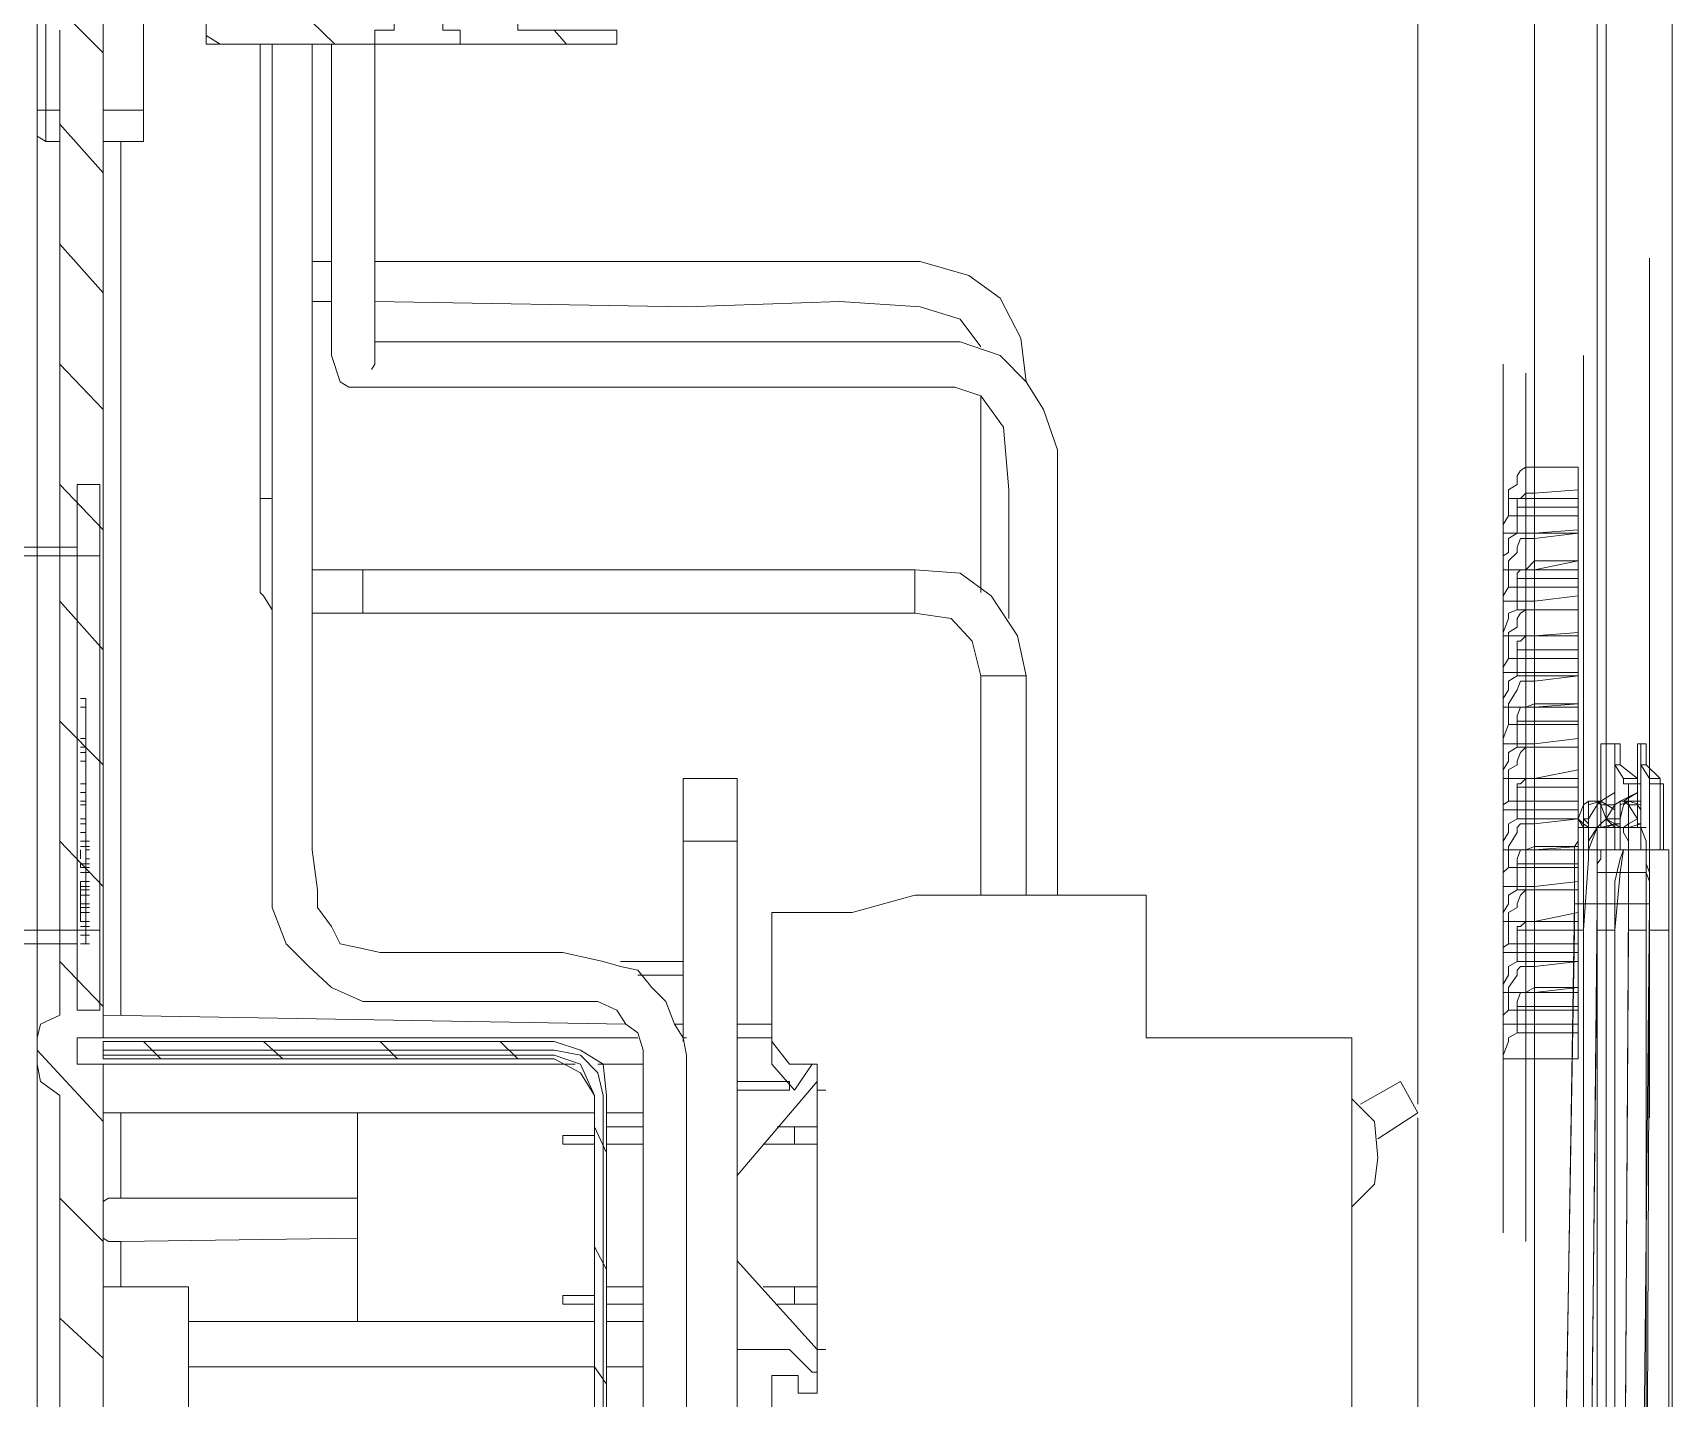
# Model space of a CAD drawing. Header units: millimetres. Extents: x 50 to 186, y -32 to 33.
# Drawn here: x 128.043 to 129.358, y -8.545 to -7.449 of the extents above; entities that cross this region are included whole.
import ezdxf

# ---------------------------------------------------------------- set-up
doc = ezdxf.new("R2010")
doc.units = ezdxf.units.MM
doc.layers.add('Prumada Eletrica', color=40, linetype='Continuous', lineweight=30)

msp = doc.modelspace()

# ---------------------------------------------------------------- linework, layer by layer
at = {"layer": 'Prumada Eletrica', "color": 7, "linetype": 'Continuous', "lineweight": 20, "true_color": 0x000007}
for points in [[(129.2478, -9.31), (129.2478, -9.3058), (129.2478, -5.6198)], [(129.2478, -5.7692), (129.2478, -8.9874), (129.2478, -8.9874)], [(129.3163, -5.7986), (129.3121, -5.8014), (129.3051, -5.8167), (129.3051, -9.2555), (129.3163, -9.2737), (129.3582, -9.2737)], [(129.3582, -8.884), (129.3582, -5.8237), (129.3582, -5.8237)], [(129.3051, -5.8586), (129.2981, -5.8586), (129.2981, -9.2094), (129.3051, -9.2094)], [(129.1542, -5.9382), (129.1542, -8.3085), (129.1542, -8.3085)], [(128.0997, -8.9385), (128.0997, -8.2764), (128.0787, -8.2764), (128.0787, -8.2555), (128.0997, -8.2555), (128.0997, -6.0416)], [(128.1821, -6.0556), (128.1821, -7.4579), (128.3176, -7.4579), (128.3176, -7.4467), (128.3329, -7.4467), (128.3329, -7.3504), (128.3721, -7.3504), (128.3721, -7.4467), (128.386, -7.4467), (128.386, -7.4579), (128.5117, -7.4579), (128.5117, -7.4467), (128.4321, -7.4467), (128.4321, -7.2316), (128.5117, -7.2316), (128.5117, -7.2177), (128.4321, -7.2177), (128.4321, -7.1604)], [(129.2478, -7.7973), (129.2478, -7.2931), (129.2827, -7.2931)], [(128.2855, -7.4579), (128.1821, -7.3573), (128.1821, -7.3573)], [(128.0997, -7.511), (128.1318, -7.511), (128.1318, -7.4104)], [(128.0997, -7.4649), (128.0606, -7.4258), (128.0606, -7.4258)], [(128.0648, -7.4467), (128.0648, -8.2373), (128.0494, -8.2443), (128.0466, -8.2555), (128.0466, -8.2764), (128.0494, -8.2904), (128.0648, -8.3016), (128.0648, -8.9524)], [(128.1933, -7.4579), (128.1821, -7.4509), (128.1821, -7.4509)], [(128.4712, -7.4579), (128.4614, -7.4467), (128.4614, -7.4467)], [(128.2352, -7.9119), (128.2282, -7.9007), (128.2254, -7.8979), (128.2254, -7.4579)], [(128.5327, -8.891), (128.5327, -8.2652), (128.5285, -8.2513), (128.5187, -8.2443), (128.5117, -8.2331), (128.4964, -8.2261), (128.3078, -8.2261), (128.2827, -8.215), (128.2645, -8.1982), (128.2463, -8.18), (128.2352, -8.1507), (128.2352, -7.4579)], [(128.2673, -7.4579), (128.2673, -8.1046), (128.2715, -8.1367), (128.2715, -8.1507), (128.2827, -8.1661), (128.2896, -8.18), (128.3036, -8.1828), (128.3218, -8.187), (128.4684, -8.187), (128.5006, -8.194), (128.5145, -8.1982), (128.5285, -8.201), (128.5397, -8.215), (128.5508, -8.2261), (128.5578, -8.2443), (128.5648, -8.2555), (128.5676, -8.2694), (128.5676, -8.8952), (128.5648, -8.8952), (128.5578, -8.9063), (128.5536, -8.9063), (128.5536, -8.9091), (128.5257, -8.9091)], [(128.826, -7.9188), (128.826, -7.8155), (128.8218, -7.7652), (128.8037, -7.7401), (128.7827, -7.7331), (128.2966, -7.7331), (128.2896, -7.7289), (128.2827, -7.7079), (128.2827, -7.4579)], [(128.3176, -7.4579), (128.3176, -7.7149), (128.3148, -7.7191)], [(128.3176, -7.4579), (128.386, -7.4579), (128.386, -7.4579)], [(128.0466, -7.511), (128.0466, -7.5291), (128.0466, -7.5291)], [(128.0536, -7.511), (128.0648, -7.511), (128.0648, -7.511)], [(128.0536, -7.5361), (128.0536, -7.511), (128.0536, -7.511)], [(128.1318, -7.5361), (128.1318, -7.511), (128.1318, -7.511)], [(128.0466, -7.5291), (128.0466, -7.5319), (128.0536, -7.5361)], [(128.0466, -7.5291), (128.0466, -8.2555), (128.0466, -8.2555)], [(128.0997, -7.5613), (128.0648, -7.5222), (128.0648, -7.5222)], [(128.0648, -7.5361), (128.0536, -7.5361), (128.0536, -7.5361)], [(128.1318, -7.5361), (128.0997, -7.5361), (128.0997, -7.5361)], [(128.1137, -8.2373), (128.1137, -7.5361), (128.1137, -7.5361)], [(128.0997, -7.6576), (128.0648, -7.6185), (128.0648, -7.6185)], [(128.2673, -7.6325), (128.2827, -7.6325), (128.2827, -7.6325)], [(128.3176, -7.6325), (128.7548, -7.6325), (128.7939, -7.6437), (128.819, -7.6618), (128.8358, -7.694), (128.84, -7.7289)], [(129.34, -8.3197), (129.34, -7.6297), (129.34, -7.6297)], [(128.2827, -7.6646), (128.2673, -7.6646), (128.2673, -7.6646)], [(128.8037, -7.7009), (128.7869, -7.6786), (128.7548, -7.6688), (128.6905, -7.6646), (128.5676, -7.6688), (128.3176, -7.6646)], [(128.3176, -7.6968), (128.7869, -7.6968), (128.819, -7.7079), (128.84, -7.7289), (128.8539, -7.7512), (128.8651, -7.7834), (128.8651, -8.1409)], [(128.0997, -7.7512), (128.0648, -7.7149), (128.0648, -7.7149)], [(129.2227, -7.7149), (129.2227, -8.4119), (129.2227, -8.4119)], [(129.2869, -8.4021), (129.2869, -7.7079), (129.2869, -7.7079)], [(129.2408, -7.7219), (129.2408, -8.4189), (129.2408, -8.4189)], [(128.8037, -7.8979), (128.8037, -7.7401), (128.8037, -7.7401)], [(129.2827, -7.8225), (129.2269, -7.8225), (129.2269, -7.8155), (129.2339, -7.8113), (129.2339, -7.8043), (129.2366, -7.8001), (129.2408, -7.7973), (129.2478, -7.7973)], [(129.2827, -7.7973), (129.2478, -7.7973), (129.2478, -7.7973)], [(129.2827, -7.7973), (129.2827, -7.8476), (129.2827, -7.8476)], [(128.0997, -7.8476), (128.0648, -7.8113), (128.0648, -7.8113)], [(128.0787, -7.8113), (128.0787, -8.2331), (128.0787, -8.2331)], [(128.0787, -8.2331), (128.0969, -8.2331), (128.0969, -7.8113), (128.0787, -7.8113)], [(128.2352, -7.8225), (128.2254, -7.8225), (128.2254, -7.8225)], [(129.2269, -7.8225), (129.2269, -7.8364), (129.2269, -7.8364)], [(129.2339, -7.8504), (129.2339, -7.8294), (129.2339, -7.8225), (129.2366, -7.8225), (129.2408, -7.8183), (129.2478, -7.8183), (129.2478, -7.8546)], [(129.2478, -7.8183), (129.2827, -7.8155), (129.2827, -7.8155)], [(129.2827, -7.8364), (129.2269, -7.8364), (129.2227, -7.8434), (129.2227, -7.8504), (129.2478, -7.8504)], [(129.2827, -7.8294), (129.2339, -7.8294), (129.2339, -7.8294)], [(129.2478, -7.8797), (129.2227, -7.8797), (129.2227, -7.8686), (129.2269, -7.8658), (129.2269, -7.8546), (129.2339, -7.8504), (129.2478, -7.8504)], [(129.2827, -7.8504), (129.2478, -7.8546), (129.2366, -7.8546), (129.2339, -7.8616), (129.2339, -7.8658), (129.2269, -7.8727), (129.2269, -7.8797), (129.2827, -7.8797), (129.2827, -7.8727)], [(129.2478, -7.8504), (129.2827, -7.8476), (129.2827, -7.8476)], [(129.2827, -7.8504), (129.2478, -7.8504), (129.2478, -7.8504)], [(129.2827, -7.8476), (129.2827, -7.8727), (129.2827, -7.8727)], [(128.0787, -7.8616), (127.96, -7.8616), (127.96, -7.8616)], [(127.96, -7.8686), (128.0969, -7.8686), (128.0969, -7.8686)], [(129.2827, -7.8727), (129.2478, -7.8727), (129.2408, -7.8797), (129.2366, -7.8797), (129.2339, -7.8825), (129.2339, -7.8867), (129.2827, -7.8867)], [(129.2827, -7.8727), (129.2478, -7.8797), (129.2478, -7.8797)], [(129.2478, -7.8727), (129.2478, -7.9119), (129.2478, -7.9119)], [(128.2673, -7.8797), (128.3078, -7.8797), (128.3078, -7.8797)], [(128.3078, -7.8797), (128.7506, -7.8797), (128.7506, -7.8797)], [(128.3078, -7.8797), (128.3078, -7.9146), (128.3078, -7.9146)], [(128.84, -7.9649), (128.833, -7.9328), (128.812, -7.9007), (128.7869, -7.8825), (128.7506, -7.8797)], [(128.7506, -7.8797), (128.7506, -7.9146), (128.7506, -7.9146)], [(129.2269, -7.8797), (129.2269, -7.8937), (129.2827, -7.8937), (129.2827, -7.8797)], [(129.2339, -7.9119), (129.2339, -7.8867), (129.2339, -7.8867)], [(129.2269, -7.8937), (129.2227, -7.9007), (129.2227, -7.9049)], [(129.2827, -7.9328), (129.2827, -7.9007), (129.2478, -7.9049)], [(129.2827, -7.8937), (129.2827, -7.9007), (129.2827, -7.9007)], [(128.0997, -7.944), (128.0648, -7.9049), (128.0648, -7.9049)], [(128.3078, -7.9146), (128.2673, -7.9146), (128.2673, -7.9146)], [(128.7506, -7.9146), (128.3078, -7.9146), (128.3078, -7.9146)], [(128.8037, -8.1409), (128.8037, -7.9649), (128.7967, -7.937), (128.7799, -7.9188), (128.7506, -7.9146)], [(129.2478, -7.9049), (129.2227, -7.9049), (129.2227, -7.9049)], [(129.2478, -7.9119), (129.2339, -7.9119), (129.2269, -7.9146), (129.2269, -7.9188), (129.2227, -7.93), (129.2227, -7.9328), (129.2478, -7.9328)], [(129.2827, -7.9328), (129.2269, -7.9328), (129.2269, -7.93), (129.2339, -7.9258), (129.2339, -7.9188), (129.2366, -7.9146), (129.2408, -7.9119), (129.2827, -7.9119)], [(129.2827, -7.9119), (129.2478, -7.9119), (129.2478, -7.9119)], [(129.2478, -7.9691), (129.2478, -7.9328), (129.2408, -7.9328), (129.2366, -7.937), (129.2339, -7.937), (129.2339, -7.944), (129.2339, -7.9649), (129.2269, -7.9691), (129.2269, -7.9761), (129.2227, -7.9831), (129.2227, -7.9901)], [(129.2269, -7.9328), (129.2269, -7.951), (129.2269, -7.951)], [(129.2478, -7.9328), (129.2827, -7.93), (129.2827, -7.93)], [(129.2827, -7.9328), (129.2478, -7.9328), (129.2478, -7.9328)], [(129.2827, -7.9328), (129.2827, -7.9621), (129.2827, -7.9621)], [(129.2478, -7.9621), (129.2227, -7.9621), (129.2227, -7.9579), (129.2269, -7.951), (129.2827, -7.951)], [(129.2827, -7.944), (129.2339, -7.944), (129.2339, -7.944)], [(128.84, -7.9649), (128.8037, -7.9649), (128.8037, -7.9649)], [(128.84, -7.9649), (128.84, -8.1409), (128.84, -8.1409)], [(129.2827, -7.9649), (129.2478, -7.9691), (129.2366, -7.9691), (129.2339, -7.9761), (129.2269, -7.9873), (129.2269, -7.9901), (129.2827, -7.9901), (129.2827, -7.9873)], [(129.2478, -7.9649), (129.2339, -7.9649), (129.2339, -7.9649)], [(129.2478, -7.9621), (129.2827, -7.9621), (129.2827, -7.9621)], [(129.2827, -7.9649), (129.2478, -7.9649), (129.2478, -7.9649)], [(129.2827, -7.9621), (129.2827, -7.9873), (129.2827, -7.9873)], [(128.0815, -7.9831), (128.0857, -7.9831), (128.0857, -8.0012), (128.0857, -8.1619), (128.0857, -8.18), (128.0815, -8.18)], [(129.2478, -7.9901), (129.2227, -7.9901), (129.2227, -7.9901)], [(129.2269, -7.9901), (129.2269, -8.004), (129.2827, -8.004)], [(129.2827, -7.9873), (129.2478, -7.9873), (129.2408, -7.9901), (129.2366, -7.9901), (129.2339, -7.9971), (129.2339, -8.0012)], [(129.2827, -7.9873), (129.2478, -7.9901), (129.2478, -7.9901)], [(129.2827, -8.0222), (129.2478, -8.0222), (129.2478, -7.9873)], [(129.2827, -8.0152), (129.2827, -7.9901), (129.2827, -7.9901)], [(128.0997, -8.0362), (128.0648, -8.0012), (128.0648, -8.0012)], [(129.2269, -8.004), (129.2227, -8.0152), (129.2227, -8.0194), (129.2478, -8.0194)], [(129.2827, -8.0012), (129.2339, -8.0012), (129.2339, -8.0222), (129.2478, -8.0222)], [(128.0815, -8.0152), (128.0857, -8.0152), (128.0857, -8.0152)], [(129.2478, -8.0194), (129.2827, -8.0152), (129.2827, -8.0152)], [(129.2827, -8.0152), (129.2827, -8.0473), (129.2827, -8.0473)], [(129.3009, -8.0194), (129.3009, -8.0865), (129.2981, -8.0865), (129.2911, -8.0976), (129.2911, -8.1116), (129.2869, -8.1689), (129.2869, -8.8128), (129.2911, -8.8728), (129.2911, -8.8882), (129.2981, -8.8952), (129.333, -8.8952), (129.3372, -8.8882), (129.3372, -8.0976), (129.333, -8.0865)], [(129.3191, -8.0515), (129.3191, -8.0473), (129.3121, -8.0362), (129.3121, -8.0194), (129.3009, -8.0194)], [(129.3051, -8.0194), (129.3121, -8.0194), (129.3121, -8.0194)], [(129.3302, -8.0585), (129.3302, -8.0865), (129.3121, -8.0865), (129.3121, -8.0194)], [(129.3121, -8.0585), (129.3121, -8.0194), (129.3163, -8.0194), (129.3163, -8.0362), (129.3302, -8.0473), (129.3302, -8.0515)], [(129.3121, -8.0194), (129.3163, -8.0194), (129.3163, -8.0194)], [(129.333, -8.0194), (129.333, -8.0655), (129.3232, -8.0655), (129.3232, -8.0683), (129.3302, -8.0683), (129.333, -8.0725)], [(129.333, -8.0194), (129.3302, -8.0194), (129.333, -8.0194), (129.3302, -8.0194)], [(129.3302, -8.0194), (129.3302, -8.0585), (129.3302, -8.0585)], [(129.3372, -8.0362), (129.3372, -8.0194), (129.333, -8.0194), (129.333, -8.0362)], [(129.3372, -8.0194), (129.333, -8.0194), (129.333, -8.0194)], [(129.333, -8.0683), (129.333, -8.0194), (129.333, -8.0194)], [(128.0857, -8.0222), (128.0815, -8.0222), (128.0815, -8.0222)], [(128.0815, -8.0222), (128.0857, -8.0222), (128.0857, -8.0222)], [(128.0857, -8.0264), (128.0815, -8.0264), (128.0815, -8.0264)], [(128.0857, -8.0264), (128.0815, -8.0264), (128.0815, -8.0264)], [(128.0857, -8.0264), (128.0815, -8.0264), (128.0815, -8.0264)], [(128.0857, -8.0334), (128.0815, -8.0334), (128.0815, -8.0334)], [(129.2478, -8.0473), (129.2227, -8.0473), (129.2227, -8.0404), (129.2269, -8.0334), (129.2269, -8.0264), (129.2339, -8.0222)], [(129.2478, -8.0222), (129.2408, -8.0222), (129.2366, -8.0264), (129.2339, -8.0334), (129.2339, -8.0362), (129.2269, -8.0404), (129.2269, -8.0473), (129.2827, -8.0473)], [(129.2827, -8.0222), (129.2478, -8.0222), (129.2478, -8.0222)], [(128.6081, -8.0976), (128.6081, -8.0473), (128.5648, -8.0473), (128.5648, -8.0976)], [(129.2478, -8.0837), (129.2478, -8.0473), (129.2408, -8.0473), (129.2366, -8.0515), (129.2339, -8.0515), (129.2339, -8.0795), (129.2269, -8.0837), (129.2269, -8.0906), (129.2227, -8.0976), (129.2227, -8.1046)], [(129.2269, -8.0473), (129.2269, -8.0655), (129.2269, -8.0655)], [(129.2478, -8.0473), (129.2827, -8.0404), (129.2827, -8.0404)], [(129.2827, -8.0473), (129.2478, -8.0473), (129.2478, -8.0473)], [(129.2827, -8.0473), (129.2827, -8.0725), (129.2827, -8.0725)], [(129.3121, -8.0362), (129.3163, -8.0362), (129.3163, -8.0362)], [(129.3191, -8.0473), (129.3302, -8.0473), (129.3302, -8.0473)], [(129.3484, -8.0473), (129.3372, -8.0362), (129.333, -8.0362), (129.34, -8.0473)], [(128.0857, -8.0515), (128.0815, -8.0515), (128.0815, -8.0515)], [(128.0857, -8.0585), (128.0815, -8.0585), (128.0815, -8.0585)], [(129.2827, -8.0543), (129.2339, -8.0543), (129.2339, -8.0543)], [(129.3051, -8.1046), (129.3051, -8.0795), (129.3121, -8.0865), (129.3191, -8.0865), (129.3232, -8.0837), (129.3302, -8.0795), (129.3232, -8.0683), (129.3191, -8.0655), (129.3302, -8.0585)], [(129.3191, -8.0655), (129.3163, -8.0655), (129.3302, -8.0585)], [(129.3191, -8.1046), (129.3232, -8.1046), (129.3232, -8.0515), (129.333, -8.0515), (129.333, -8.1046)], [(129.3232, -8.0515), (129.3302, -8.0515), (129.3302, -8.0515)], [(129.3302, -8.0515), (129.333, -8.0515), (129.333, -8.1046)], [(129.3484, -8.0515), (129.34, -8.0515), (129.34, -8.0515)], [(129.3484, -8.0515), (129.3512, -8.0515), (129.3512, -8.0515)], [(129.3512, -8.1046), (129.3512, -8.0515), (129.3484, -8.0515)], [(129.3512, -8.0515), (129.3484, -8.0515), (129.3484, -8.0515)], [(129.3484, -8.1046), (129.3484, -8.0515), (129.3484, -8.0515)], [(129.3512, -8.0515), (129.3512, -8.1046), (129.3512, -8.1046)], [(128.0857, -8.0655), (128.0815, -8.0655), (128.0815, -8.0655)], [(128.0857, -8.0683), (128.0815, -8.0683), (128.0815, -8.0683)], [(128.0857, -8.0683), (128.0815, -8.0683), (128.0815, -8.0683)], [(128.0857, -8.0683), (128.0815, -8.0683), (128.0815, -8.0683)], [(128.0857, -8.0683), (128.0815, -8.0683), (128.0815, -8.0683)], [(128.0815, -8.0683), (128.0857, -8.0683), (128.0857, -8.0683)], [(129.2478, -8.0725), (129.2227, -8.0725), (129.2227, -8.0683), (129.2269, -8.0655), (129.2827, -8.0655)], [(129.2478, -8.0725), (129.2827, -8.0725), (129.2827, -8.0725)], [(129.2911, -8.0865), (129.2869, -8.0865), (129.2827, -8.0795), (129.2869, -8.0865), (129.2981, -8.0865), (129.3009, -8.0837), (129.3051, -8.0795), (129.3009, -8.0683), (129.2981, -8.0655)], [(129.2827, -8.0725), (129.2827, -8.1018), (129.2827, -8.1018)], [(129.2869, -8.0795), (129.2911, -8.0837), (129.2911, -8.0865), (129.3051, -8.0865), (129.3121, -8.0837), (129.3121, -8.0683), (129.3009, -8.0683), (129.3009, -8.0655)], [(129.3009, -8.0655), (129.2911, -8.0683), (129.2911, -8.0795)], [(129.3009, -8.0655), (129.2911, -8.0655), (129.2911, -8.0655)], [(129.2981, -8.0683), (129.2911, -8.0795), (129.2911, -8.0795)], [(129.2981, -8.0683), (129.3009, -8.0655), (129.3009, -8.0865), (129.3121, -8.0865)], [(129.3121, -8.0725), (129.3009, -8.0655), (129.3009, -8.0655)], [(129.3163, -8.0655), (129.3121, -8.0683), (129.3051, -8.0795), (129.3121, -8.0837), (129.3163, -8.0865), (129.3121, -8.0865), (129.3051, -8.0795)], [(129.3163, -8.0655), (129.3163, -8.0865), (129.3163, -8.0865)], [(129.3232, -8.0655), (129.3163, -8.0655), (129.3163, -8.0655)], [(129.3232, -8.0865), (129.3232, -8.0655), (129.3232, -8.0655)], [(129.3232, -8.0655), (129.333, -8.0655), (129.333, -8.0655)], [(129.333, -8.0683), (129.3232, -8.0655), (129.3232, -8.0655)], [(129.333, -8.0837), (129.333, -8.0683), (129.333, -8.0683)], [(128.0857, -8.0795), (128.0815, -8.0795), (128.0815, -8.0795)], [(128.0857, -8.0795), (128.0815, -8.0795), (128.0815, -8.0795)], [(128.0857, -8.0795), (128.0815, -8.0795), (128.0815, -8.0795)], [(128.0857, -8.0837), (128.0815, -8.0837), (128.0815, -8.0837)], [(128.0815, -8.0837), (128.0857, -8.0837), (128.0857, -8.0837)], [(129.2827, -8.1018), (129.2827, -8.1046), (129.2269, -8.1046), (129.2269, -8.1018), (129.2339, -8.0906), (129.2339, -8.0865), (129.2366, -8.0837), (129.2478, -8.0837)], [(129.2478, -8.0795), (129.2339, -8.0795), (129.2339, -8.0795)], [(129.2827, -8.0795), (129.2478, -8.0795), (129.2478, -8.0795)], [(129.2827, -8.0795), (129.2478, -8.0837), (129.2478, -8.0837)], [(129.2827, -8.0865), (129.2827, -8.0976), (129.2799, -8.1018), (129.2799, -8.1689), (129.2688, -8.8128), (129.2688, -8.8589), (129.273, -8.8728), (129.273, -8.891), (129.2799, -8.8952)], [(129.2799, -8.1689), (129.2799, -8.1018), (129.2827, -8.0976), (129.2827, -8.0865), (129.2981, -8.0865), (129.2911, -8.0976), (129.2911, -8.1116), (129.2869, -8.1689)], [(129.2869, -8.0865), (129.2869, -8.1046), (129.2827, -8.1046)], [(129.2869, -8.1046), (129.2869, -8.0795), (129.2911, -8.0795), (129.2911, -8.1046)], [(129.2981, -8.0865), (129.2911, -8.1046), (129.3121, -8.1046), (129.3121, -8.0865)], [(129.2981, -8.0865), (129.3009, -8.0865), (129.3009, -8.0865)], [(129.3009, -8.0865), (129.3121, -8.0837), (129.3121, -8.0837)], [(129.3051, -8.0795), (129.3121, -8.0795), (129.3121, -8.0795)], [(129.3051, -8.1046), (129.3051, -8.0795), (129.3051, -8.0795)], [(129.3121, -8.1046), (129.3121, -8.0795), (129.3121, -8.0837), (129.3163, -8.0837), (129.3163, -8.0865), (129.3302, -8.0865), (129.3302, -8.0837), (129.333, -8.0837)], [(129.3121, -8.0795), (129.3163, -8.0795), (129.3163, -8.0795)], [(129.3163, -8.0795), (129.3163, -8.1046), (129.3163, -8.0865)], [(129.3163, -8.0865), (129.3232, -8.0865), (129.3232, -8.0865)], [(129.3191, -8.0865), (129.3191, -8.0906), (129.3232, -8.0976), (129.3232, -8.1689), (129.3372, -8.1689), (129.3372, -8.0976), (129.333, -8.0865)], [(129.3232, -8.1689), (129.3232, -8.0976), (129.3191, -8.0906), (129.3191, -8.0865)], [(129.3232, -8.0865), (129.333, -8.0837), (129.333, -8.0837)], [(129.3302, -8.0865), (129.333, -8.0865), (129.333, -8.0837)], [(129.333, -8.0865), (129.3372, -8.0865), (129.3372, -8.0865)], [(128.0997, -8.1339), (128.0648, -8.0976), (128.0648, -8.0976)], [(128.0857, -8.0906), (128.0815, -8.0906), (128.0815, -8.0906)], [(128.0857, -8.0976), (128.0815, -8.0976), (128.0815, -8.0976)], [(128.0857, -8.0976), (128.0815, -8.0976), (128.0815, -8.0976)], [(128.0857, -8.0906), (128.0857, -8.0976), (128.0857, -8.0976)], [(128.0857, -8.0976), (128.0885, -8.0976), (128.0885, -8.0976)], [(128.0857, -8.0976), (128.0885, -8.0976), (128.0885, -8.0976)], [(128.0857, -8.0976), (128.0885, -8.0976), (128.0885, -8.0976)], [(128.0857, -8.0976), (128.0885, -8.0976), (128.0885, -8.0976)], [(128.0857, -8.0976), (128.0885, -8.0976), (128.0885, -8.0976)], [(128.5676, -8.7052), (128.6081, -8.7052), (128.6081, -8.0976), (128.5648, -8.0976), (128.5648, -8.2583)], [(128.0857, -8.1018), (128.0815, -8.1018), (128.0815, -8.1018)], [(128.0815, -8.1018), (128.0857, -8.1018), (128.0857, -8.1018)], [(128.0815, -8.1116), (128.0815, -8.1046), (128.0815, -8.1046)], [(128.0857, -8.1018), (128.0885, -8.1018), (128.0885, -8.1018)], [(128.0857, -8.1018), (128.0885, -8.1018), (128.0885, -8.1018)], [(128.0857, -8.1018), (128.0885, -8.1018), (128.0885, -8.1018)], [(128.0857, -8.1046), (128.0885, -8.1046), (128.0885, -8.1046)], [(128.0857, -8.1046), (128.0885, -8.1046), (128.0885, -8.1046)], [(128.0857, -8.1046), (128.0885, -8.1046), (128.0885, -8.1046)], [(128.0857, -8.1116), (128.0885, -8.1116), (128.0885, -8.1116)], [(128.0857, -8.1116), (128.0885, -8.1116), (128.0885, -8.1116)], [(128.0857, -8.1116), (128.0885, -8.1116), (128.0885, -8.1116)], [(128.0857, -8.1116), (128.0885, -8.1116), (128.0885, -8.1116)], [(128.0857, -8.1116), (128.0885, -8.1116), (128.0885, -8.1116)], [(128.0857, -8.1116), (128.0885, -8.1116), (128.0885, -8.1116)], [(128.0857, -8.1116), (128.0885, -8.1116), (128.0885, -8.1116)], [(128.0857, -8.1116), (128.0885, -8.1116), (128.0885, -8.1116)], [(129.2227, -8.1619), (129.2227, -8.1549), (129.2269, -8.1479), (129.2269, -8.1409), (129.2339, -8.1367), (129.2339, -8.1116), (129.2366, -8.1046), (129.2408, -8.1046), (129.2478, -8.1018), (129.2478, -8.1367), (129.2408, -8.1367), (129.2366, -8.1409), (129.2339, -8.1479), (129.2339, -8.1507), (129.2269, -8.1549), (129.2269, -8.1619), (129.2269, -8.18), (129.2227, -8.1828), (129.2227, -8.187)], [(129.2478, -8.1046), (129.2227, -8.1046), (129.2227, -8.1046)], [(129.2269, -8.1046), (129.2269, -8.1186), (129.2827, -8.1186), (129.2827, -8.1046)], [(129.2827, -8.1018), (129.2478, -8.1046), (129.2478, -8.1046)], [(129.2478, -8.1018), (129.2827, -8.1018), (129.2827, -8.1018)], [(129.2827, -8.1046), (129.2799, -8.1046), (129.2799, -8.1479)], [(129.2799, -8.1479), (129.3232, -8.1479), (129.3232, -8.1046), (129.3191, -8.1046)], [(129.2869, -8.1046), (129.2911, -8.1046), (129.2981, -8.1046)], [(129.2869, -8.1046), (129.3051, -8.1046), (129.3051, -8.1046)], [(129.2869, -8.1046), (129.2911, -8.1046), (129.2981, -8.1046)], [(129.2869, -8.1046), (129.2911, -8.1046), (129.2911, -8.1046)], [(129.2869, -8.1046), (129.2911, -8.1046), (129.2911, -8.1046)], [(129.3009, -8.1046), (129.3009, -8.1116), (129.2981, -8.1158), (129.2981, -8.1689), (129.2911, -8.8128), (129.2911, -8.877)], [(129.2911, -8.1046), (129.2981, -8.1046), (129.2981, -8.1046)], [(129.3121, -8.1046), (129.2911, -8.1046), (129.2911, -8.1046)], [(129.3009, -8.1046), (129.3009, -8.1116), (129.2981, -8.1158), (129.2981, -8.1689)], [(129.3009, -8.1046), (129.3191, -8.1046), (129.3191, -8.1046)], [(129.3051, -8.1046), (129.3121, -8.1046), (129.3121, -8.1046)], [(129.3121, -8.1689), (129.3163, -8.1228), (129.3191, -8.1046)], [(129.3121, -8.1046), (129.3163, -8.1046), (129.3191, -8.1046)], [(129.3121, -8.1046), (129.3302, -8.1046), (129.3302, -8.1046)], [(129.3121, -8.1046), (129.3163, -8.1046), (129.3163, -8.1046)], [(129.3121, -8.1046), (129.3163, -8.1046), (129.3191, -8.1046)], [(129.3121, -8.1046), (129.3163, -8.1046), (129.3163, -8.1046)], [(129.3163, -8.8658), (129.3121, -8.8128), (129.3121, -8.1298), (129.3163, -8.1116)], [(129.3163, -8.1046), (129.333, -8.1046), (129.333, -8.1046)], [(129.3163, -8.1046), (129.3191, -8.1046), (129.3191, -8.1046)], [(129.3163, -8.1116), (129.3191, -8.1046), (129.3191, -8.1046)], [(129.3554, -8.1046), (129.3554, -8.877), (129.3191, -8.877)], [(129.3484, -8.1046), (129.3232, -8.1046), (129.3232, -8.1046)], [(129.3302, -8.877), (129.333, -8.877), (129.333, -8.8407), (129.3372, -8.8267), (129.3372, -8.8128), (129.34, -8.1689), (129.34, -8.1228), (129.3372, -8.1158), (129.3372, -8.1046)], [(129.3302, -8.1046), (129.333, -8.1046), (129.333, -8.1046)], [(129.34, -8.1689), (129.34, -8.1228), (129.3372, -8.1158), (129.3372, -8.1046)], [(129.3554, -8.1046), (129.3484, -8.1046), (129.3484, -8.1046)], [(129.3554, -8.1046), (129.3554, -8.1689), (129.3554, -8.1689)], [(128.0815, -8.1186), (128.0815, -8.1158), (128.0815, -8.1158)], [(128.0857, -8.1158), (128.0815, -8.1158), (128.0815, -8.1158)], [(128.0857, -8.1158), (128.0815, -8.1158), (128.0815, -8.1158)], [(128.0857, -8.1186), (128.0815, -8.1186), (128.0815, -8.1186)], [(128.0857, -8.1186), (128.0815, -8.1186), (128.0815, -8.1186)], [(128.0857, -8.1186), (128.0815, -8.1186), (128.0815, -8.1186)], [(128.0857, -8.1228), (128.0815, -8.1228), (128.0815, -8.1228)], [(128.0857, -8.1228), (128.0815, -8.1228), (128.0815, -8.1228)], [(128.0857, -8.1228), (128.0815, -8.1228), (128.0815, -8.1228)], [(128.0857, -8.1228), (128.0815, -8.1228), (128.0815, -8.1228)], [(128.0857, -8.1158), (128.0885, -8.1158), (128.0885, -8.1158)], [(128.0857, -8.1158), (128.0885, -8.1158), (128.0885, -8.1158)], [(128.0857, -8.1158), (128.0885, -8.1158), (128.0885, -8.1158)], [(128.0857, -8.1158), (128.0885, -8.1158), (128.0885, -8.1158)], [(128.0857, -8.1158), (128.0885, -8.1158), (128.0885, -8.1158)], [(128.0857, -8.1158), (128.0885, -8.1158), (128.0885, -8.1158)], [(128.0857, -8.1186), (128.0885, -8.1186), (128.0885, -8.1186)], [(128.0857, -8.1186), (128.0885, -8.1186), (128.0885, -8.1186)], [(128.0857, -8.1228), (128.0857, -8.1186), (128.0857, -8.1186)], [(128.0857, -8.1186), (128.0885, -8.1186), (128.0885, -8.1186)], [(128.0857, -8.1186), (128.0885, -8.1186), (128.0885, -8.1186)], [(128.0857, -8.1186), (128.0885, -8.1186), (128.0885, -8.1186)], [(128.0857, -8.1186), (128.0885, -8.1186), (128.0885, -8.1186)], [(128.0857, -8.1228), (128.0885, -8.1228), (128.0885, -8.1228)], [(128.0857, -8.1228), (128.0885, -8.1228), (128.0885, -8.1228)], [(128.0857, -8.1228), (128.0885, -8.1228), (128.0885, -8.1228)], [(128.0857, -8.1228), (128.0885, -8.1228), (128.0885, -8.1228)], [(129.2269, -8.1186), (129.2227, -8.1228), (129.2227, -8.1339)], [(129.2827, -8.1158), (129.2339, -8.1158), (129.2339, -8.1158)], [(129.2827, -8.1186), (129.2827, -8.1298), (129.2827, -8.1298)], [(129.3163, -8.1228), (129.2981, -8.1228), (129.2981, -8.1479), (129.2911, -8.8407), (129.2911, -8.8658), (129.3163, -8.8658)], [(129.3163, -8.8658), (129.333, -8.8658), (129.333, -8.8407), (129.34, -8.1479), (129.34, -8.1298), (129.3372, -8.1228), (129.3163, -8.1228)], [(128.0857, -8.1298), (128.0815, -8.1298), (128.0815, -8.1298)], [(128.0857, -8.1298), (128.0815, -8.1298), (128.0815, -8.1298)], [(128.0857, -8.1298), (128.0815, -8.1298), (128.0815, -8.1298)], [(128.0857, -8.1298), (128.0815, -8.1298), (128.0815, -8.1298)], [(128.0815, -8.1367), (128.0857, -8.1367), (128.0857, -8.1298)], [(128.0857, -8.1298), (128.0815, -8.1298), (128.0815, -8.1298)], [(128.0815, -8.1619), (128.0815, -8.1298), (128.0815, -8.1298)], [(128.0857, -8.1339), (128.0815, -8.1339), (128.0815, -8.1339)], [(128.0857, -8.1367), (128.0815, -8.1367), (128.0815, -8.1367)], [(128.0857, -8.1298), (128.0885, -8.1298), (128.0885, -8.1298)], [(128.0857, -8.1298), (128.0885, -8.1298), (128.0885, -8.1298)], [(128.0857, -8.1298), (128.0885, -8.1298), (128.0885, -8.1298)], [(128.0857, -8.1339), (128.0885, -8.1339), (128.0885, -8.1339)], [(128.0857, -8.1339), (128.0885, -8.1339), (128.0885, -8.1339)], [(128.0857, -8.1339), (128.0885, -8.1339), (128.0885, -8.1339)], [(128.0857, -8.1339), (128.0885, -8.1339), (128.0885, -8.1339)], [(128.0885, -8.1367), (128.0857, -8.1367), (128.0857, -8.1409), (128.0885, -8.1409)], [(128.0857, -8.1367), (128.0885, -8.1367), (128.0885, -8.1367)], [(128.0857, -8.1367), (128.0885, -8.1367), (128.0885, -8.1367)], [(128.0857, -8.1367), (128.0885, -8.1367), (128.0885, -8.1367)], [(129.2478, -8.1339), (129.2227, -8.1339), (129.2227, -8.1339)], [(129.2478, -8.1367), (129.2339, -8.1367), (129.2339, -8.1367)], [(129.2478, -8.1339), (129.2827, -8.1298), (129.2827, -8.1298)], [(129.2827, -8.1367), (129.2478, -8.1367), (129.2478, -8.1367)], [(129.2478, -8.1367), (129.2827, -8.1367), (129.2827, -8.1367)], [(129.2827, -8.1367), (129.2478, -8.1367), (129.2478, -8.1367)], [(129.2827, -8.1298), (129.2827, -8.1619), (129.2827, -8.1619)], [(128.0857, -8.1409), (128.0815, -8.1409), (128.0815, -8.1409)], [(128.0857, -8.1409), (128.0815, -8.1409), (128.0857, -8.1409), (128.0857, -8.1479)], [(128.0857, -8.1479), (128.0815, -8.1479), (128.0815, -8.1479)], [(128.0857, -8.1479), (128.0815, -8.1479), (128.0815, -8.1479)], [(128.0857, -8.1479), (128.0815, -8.1479), (128.0815, -8.1479)], [(128.0857, -8.1479), (128.0815, -8.1479), (128.0815, -8.1479)], [(128.0857, -8.1507), (128.0815, -8.1507), (128.0815, -8.1507)], [(128.0857, -8.1479), (128.0885, -8.1479), (128.0885, -8.1479)], [(128.0857, -8.1507), (128.0857, -8.1479), (128.0885, -8.1479)], [(128.0857, -8.1479), (128.0885, -8.1479), (128.0885, -8.1479)], [(128.0857, -8.1507), (128.0885, -8.1507), (128.0885, -8.1507)], [(128.0857, -8.1507), (128.0885, -8.1507), (128.0885, -8.1507)], [(128.0857, -8.1507), (128.0857, -8.1549), (128.0857, -8.1549)], [(128.0857, -8.1507), (128.0885, -8.1507), (128.0885, -8.1507)], [(128.0857, -8.1507), (128.0885, -8.1507), (128.0885, -8.1507)], [(128.0857, -8.1507), (128.0885, -8.1507), (128.0885, -8.1507)], [(129.2799, -8.1479), (129.2688, -8.8407), (129.2688, -8.8449), (129.273, -8.8561), (129.273, -8.877)], [(129.3232, -8.1479), (129.2799, -8.1479), (129.2799, -8.1479)], [(129.3121, -8.1479), (129.34, -8.1479), (129.34, -8.1479)], [(129.3121, -8.1479), (129.34, -8.1479), (129.34, -8.1479)], [(129.3163, -8.884), (129.3163, -8.87), (129.3191, -8.8658), (129.3191, -8.8407), (129.3232, -8.1479)], [(128.0857, -8.1549), (128.0815, -8.1549), (128.0815, -8.1549)], [(128.0857, -8.1549), (128.0815, -8.1549), (128.0815, -8.1549)], [(128.0857, -8.1619), (128.0815, -8.1619), (128.0815, -8.1619)], [(128.0857, -8.1619), (128.0815, -8.1619), (128.0815, -8.1619)], [(128.0857, -8.1619), (128.0815, -8.1619), (128.0815, -8.1619)], [(128.0857, -8.1619), (128.0815, -8.1619), (128.0815, -8.1619)], [(128.0857, -8.1619), (128.0815, -8.1619), (128.0815, -8.1619)], [(128.0857, -8.1619), (128.0815, -8.1619), (128.0815, -8.1619)], [(128.0815, -8.1619), (128.0857, -8.1619), (128.0857, -8.1619)], [(128.0857, -8.1661), (128.0815, -8.1661), (128.0857, -8.1661), (128.0815, -8.1661)], [(128.0857, -8.1661), (128.0815, -8.1661), (128.0815, -8.1661)], [(128.0857, -8.1549), (128.0885, -8.1549), (128.0885, -8.1549)], [(128.0857, -8.1549), (128.0885, -8.1549), (128.0885, -8.1549)], [(128.0857, -8.1549), (128.0885, -8.1549), (128.0885, -8.1549)], [(128.0857, -8.1549), (128.0885, -8.1549), (128.0885, -8.1549)], [(128.0857, -8.1549), (128.0885, -8.1549), (128.0885, -8.1549)], [(128.0857, -8.1549), (128.0885, -8.1549), (128.0885, -8.1549)], [(128.0857, -8.1549), (128.0885, -8.1549), (128.0885, -8.1549)], [(128.0857, -8.1549), (128.0885, -8.1549), (128.0885, -8.1549)], [(128.0857, -8.1619), (128.0885, -8.1619), (128.0885, -8.1619)], [(128.0857, -8.1619), (128.0885, -8.1619), (128.0885, -8.1619)], [(128.0857, -8.1619), (128.0885, -8.1619), (128.0885, -8.1619)], [(128.0857, -8.1619), (128.0885, -8.1619), (128.0885, -8.1619)], [(128.0857, -8.1619), (128.0885, -8.1619), (128.0885, -8.1619)], [(128.0857, -8.1619), (128.0885, -8.1619), (128.0885, -8.1619)], [(128.0857, -8.1619), (128.0885, -8.1619), (128.0885, -8.1619)], [(128.0857, -8.1619), (128.0885, -8.1619), (128.0885, -8.1619)], [(128.0857, -8.1619), (128.0885, -8.1619), (128.0885, -8.1619)], [(128.0857, -8.1619), (128.0885, -8.1619), (128.0885, -8.1619)], [(128.0857, -8.1619), (128.0885, -8.1619), (128.0885, -8.1619)], [(128.0857, -8.1619), (128.0885, -8.1619), (128.0885, -8.1619)], [(128.0857, -8.1619), (128.0885, -8.1619), (128.0885, -8.1619)], [(128.0857, -8.1661), (128.0885, -8.1661), (128.0885, -8.1661)], [(128.0885, -8.1661), (128.0857, -8.1661), (128.0857, -8.1689)], [(128.0857, -8.1661), (128.0885, -8.1661), (128.0885, -8.1661)], [(128.0857, -8.1661), (128.0885, -8.1661), (128.0885, -8.1661)], [(128.0857, -8.1661), (128.0885, -8.1661), (128.0885, -8.1661)], [(128.0857, -8.1661), (128.0885, -8.1661), (128.0885, -8.1661)], [(128.0857, -8.1661), (128.0885, -8.1661), (128.0885, -8.1661)], [(128.0857, -8.1661), (128.0885, -8.1661), (128.0885, -8.1661)], [(128.0857, -8.1661), (128.0885, -8.1661), (128.0885, -8.1661)], [(128.0857, -8.1661), (128.0885, -8.1661), (128.0885, -8.1661)], [(128.0857, -8.1661), (128.0885, -8.1661), (128.0885, -8.1661)], [(128.0857, -8.1661), (128.0885, -8.1661), (128.0885, -8.1661)], [(128.0857, -8.1661), (128.0885, -8.1661), (128.0885, -8.1661)], [(129.2478, -8.1619), (129.2227, -8.1619), (129.2227, -8.1619)], [(129.2827, -8.1619), (129.2269, -8.1619), (129.2269, -8.1619)], [(129.2478, -8.1982), (129.2478, -8.1619), (129.2408, -8.1619), (129.2366, -8.1661), (129.2339, -8.1661), (129.2339, -8.194)], [(129.2478, -8.1619), (129.2827, -8.1549), (129.2827, -8.1549)], [(129.2827, -8.1619), (129.2478, -8.1619), (129.2478, -8.1619)], [(129.2827, -8.187), (129.2827, -8.1619), (129.2827, -8.1619)], [(127.96, -8.1689), (128.0969, -8.1689), (128.0969, -8.1689)], [(128.0815, -8.173), (128.0857, -8.173), (128.0857, -8.173)], [(128.0857, -8.1689), (128.0885, -8.1689), (128.0885, -8.1689)], [(128.0857, -8.1689), (128.0885, -8.1689), (128.0885, -8.1689)], [(128.0857, -8.1689), (128.0885, -8.1689), (128.0885, -8.1689)], [(128.0857, -8.1689), (128.0885, -8.1689), (128.0885, -8.1689)], [(128.0857, -8.1689), (128.0885, -8.1689), (128.0885, -8.1689)], [(128.0857, -8.1689), (128.0885, -8.1689), (128.0885, -8.1689)], [(128.0857, -8.1689), (128.0885, -8.1689), (128.0885, -8.1689)], [(128.0857, -8.1689), (128.0885, -8.1689), (128.0885, -8.1689)], [(128.0857, -8.1689), (128.0885, -8.1689), (128.0885, -8.1689)], [(128.0857, -8.173), (128.0885, -8.173), (128.0885, -8.173)], [(128.0857, -8.18), (128.0857, -8.173), (128.0857, -8.173)], [(128.0857, -8.173), (128.0885, -8.173), (128.0885, -8.173)], [(128.0857, -8.173), (128.0885, -8.173), (128.0885, -8.173)], [(128.0857, -8.173), (128.0885, -8.173), (128.0885, -8.173)], [(128.0857, -8.173), (128.0885, -8.173), (128.0885, -8.173)], [(129.2827, -8.1689), (129.2339, -8.1689), (129.2339, -8.1689)], [(129.2799, -8.1689), (129.2869, -8.1689), (129.2869, -8.8128)], [(129.2981, -8.1689), (129.3121, -8.1689), (129.3121, -8.1689)], [(129.3121, -8.8128), (129.3121, -8.1689), (129.3121, -8.1689)], [(129.3232, -8.1689), (129.3191, -8.8128), (129.3372, -8.8128), (129.3372, -8.1689)], [(129.34, -8.1689), (129.3554, -8.1689), (129.3554, -8.8128)], [(128.0787, -8.18), (127.96, -8.18), (127.96, -8.18)], [(128.0815, -8.18), (128.0857, -8.18), (128.0857, -8.18)], [(128.0857, -8.18), (128.0885, -8.18), (128.0885, -8.18)], [(128.0857, -8.18), (128.0885, -8.18), (128.0885, -8.18)], [(129.2478, -8.187), (129.2227, -8.187), (129.2227, -8.187)], [(129.2827, -8.18), (129.2269, -8.18), (129.2269, -8.18)], [(129.2478, -8.187), (129.2827, -8.187), (129.2827, -8.187)], [(129.2827, -8.187), (129.2827, -8.215), (129.2827, -8.215)], [(128.0997, -8.2303), (128.0648, -8.194), (128.0648, -8.194)], [(128.5145, -8.194), (128.5187, -8.194), (128.5187, -8.194)], [(128.5145, -8.194), (128.5648, -8.194), (128.5648, -8.194)], [(128.5285, -8.2052), (128.5648, -8.2052), (128.5648, -8.2052)], [(129.2478, -8.194), (129.2339, -8.194), (129.2269, -8.1982), (129.2269, -8.2052), (129.2227, -8.2122), (129.2227, -8.2191)], [(129.2827, -8.194), (129.2478, -8.1982), (129.2366, -8.1982), (129.2339, -8.201), (129.2339, -8.2052), (129.2269, -8.215), (129.2269, -8.2191), (129.2827, -8.2191)], [(129.2827, -8.194), (129.2478, -8.194), (129.2478, -8.194)], [(129.2478, -8.1982), (129.2827, -8.194), (129.2827, -8.194)], [(129.2339, -8.2513), (129.2339, -8.2303), (129.2339, -8.2261), (129.2366, -8.2191), (129.2408, -8.2191), (129.2478, -8.215), (129.2478, -8.7192), (129.2408, -8.7192), (129.2366, -8.7234), (129.2339, -8.7304), (129.2339, -8.7345), (129.2269, -8.7373), (129.2269, -8.7415)], [(129.2827, -8.215), (129.2478, -8.2191), (129.2478, -8.2191)], [(129.2478, -8.215), (129.2827, -8.215), (129.2827, -8.215)], [(129.2827, -8.2443), (129.2827, -8.215), (129.2827, -8.215)], [(129.2478, -8.2191), (129.2227, -8.2191), (129.2227, -8.2191)], [(129.2269, -8.2191), (129.2269, -8.2331), (129.2269, -8.2331)], [(129.2827, -8.2303), (129.2339, -8.2303), (129.2339, -8.2303)], [(128.5187, -8.2443), (128.0997, -8.2373), (128.0997, -8.2373)], [(128.5648, -8.2443), (128.5578, -8.2443), (128.5578, -8.2443)], [(128.636, -8.2443), (128.6081, -8.2443), (128.6081, -8.2443)], [(129.2827, -8.2331), (129.2269, -8.2331), (129.2227, -8.2373), (129.2227, -8.2443)], [(129.2478, -8.2443), (129.2227, -8.2443), (129.2227, -8.2443)], [(129.2478, -8.2443), (129.2827, -8.2443), (129.2827, -8.2443)], [(129.2827, -8.2443), (129.2827, -8.2722), (129.2827, -8.2722)], [(128.5285, -8.2555), (128.0997, -8.2555), (128.0997, -8.2555)], [(128.0997, -8.2583), (128.4614, -8.2583), (128.4614, -8.2583)], [(128.0997, -8.2583), (128.0997, -8.2722), (128.4614, -8.2722)], [(128.1458, -8.2722), (128.1318, -8.2583), (128.1318, -8.2583)], [(128.2436, -8.2722), (128.2282, -8.2583), (128.2282, -8.2583)], [(128.3357, -8.2722), (128.3218, -8.2583), (128.3218, -8.2583)], [(128.4321, -8.2722), (128.4181, -8.2583), (128.4181, -8.2583)], [(128.5033, -8.3016), (128.5006, -8.2764), (128.4824, -8.2652), (128.4614, -8.2583)], [(128.5648, -8.2555), (128.5676, -8.2555), (128.5676, -8.2555)], [(128.636, -8.2555), (128.6081, -8.2555), (128.6081, -8.2555)], [(128.636, -8.2583), (128.636, -8.2764), (128.6542, -8.2974), (128.6682, -8.2764)], [(129.2478, -8.2722), (129.2227, -8.2722), (129.2227, -8.2694), (129.2269, -8.2583), (129.2269, -8.2555), (129.2339, -8.2513), (129.2478, -8.2513)], [(129.2827, -8.2513), (129.2478, -8.2513), (129.2478, -8.2513)], [(128.0997, -8.3225), (128.0466, -8.2652), (128.0466, -8.2652)], [(128.0997, -8.2652), (128.4614, -8.2652), (128.4614, -8.2652)], [(128.0997, -8.2694), (128.4614, -8.2694), (128.4614, -8.2694)], [(128.5006, -8.3016), (128.4964, -8.2834), (128.4824, -8.2694), (128.4614, -8.2652)], [(128.4614, -8.2694), (128.4824, -8.2764), (128.4936, -8.3016), (128.4824, -8.2834), (128.4614, -8.2722)], [(128.0466, -8.2764), (128.0466, -9.2849), (128.0466, -9.2849)], [(128.4782, -8.2764), (128.0997, -8.2764), (128.0997, -8.2764)], [(128.5327, -8.2764), (128.4964, -8.2764), (128.4964, -8.2764)], [(129.2827, -8.2722), (129.2478, -8.2722), (129.2478, -8.2722)], [(128.6724, -8.2904), (128.6081, -8.3658), (128.6081, -8.3658)], [(128.6081, -8.2904), (128.65, -8.2904), (128.65, -8.2904)], [(128.6081, -8.2974), (128.65, -8.2974), (128.65, -8.2974)], [(128.65, -8.2974), (128.65, -8.2904), (128.65, -8.2904)], [(128.6724, -8.2974), (128.6793, -8.2974), (128.6793, -8.2974)], [(129.1081, -8.3085), (129.1403, -8.2904), (129.1542, -8.3155), (129.1221, -8.3365)], [(128.4936, -8.9385), (128.5033, -8.9385), (128.5033, -8.3016)], [(128.5006, -8.3016), (128.5006, -8.9385), (128.5006, -8.9385)], [(129.1012, -8.3909), (129.1193, -8.3728), (129.1221, -8.3518), (129.1193, -8.3225), (129.1012, -8.3043)], [(128.4936, -8.3155), (128.0997, -8.3155), (128.0997, -8.3155)], [(128.1137, -8.384), (128.1137, -8.3155), (128.1137, -8.3155)], [(128.3036, -8.3155), (128.3036, -8.4831), (128.3036, -8.4831)], [(128.5327, -8.3155), (128.5033, -8.3155), (128.5033, -8.3155)], [(129.1542, -8.3197), (129.1542, -8.9846), (129.1542, -8.9846)], [(128.4936, -8.3337), (128.4684, -8.3337), (128.4684, -8.3407), (128.4936, -8.3407)], [(128.5033, -8.3476), (128.4936, -8.3267), (128.4936, -8.3267)], [(128.5327, -8.3267), (128.5033, -8.3267), (128.5033, -8.3267)], [(128.6542, -8.3267), (128.6542, -8.3407), (128.6542, -8.3407)], [(128.5033, -8.3407), (128.5327, -8.3407), (128.5327, -8.3407)], [(128.0997, -8.4189), (128.0648, -8.384), (128.0648, -8.384)], [(128.3036, -8.4161), (128.3036, -8.384), (128.1137, -8.384), (128.1039, -8.384), (128.0997, -8.3868)], [(128.3036, -8.4161), (128.1137, -8.4189), (128.1039, -8.4189), (128.0997, -8.4161)], [(128.1137, -8.4552), (128.1137, -8.4189), (128.1137, -8.4189)], [(128.5033, -8.4412), (128.4936, -8.4231), (128.4936, -8.4231)], [(128.6081, -8.4342), (128.6724, -8.5055), (128.6724, -8.5055)], [(128.0997, -8.4552), (128.1681, -8.4552), (128.1681, -8.4552)], [(128.1681, -8.5558), (128.1681, -8.4552), (128.1681, -8.4552)], [(128.5327, -8.4552), (128.5033, -8.4552), (128.5033, -8.4552)], [(128.6542, -8.4552), (128.6542, -8.4692), (128.6542, -8.4692)], [(128.4936, -8.4622), (128.4684, -8.4622), (128.4684, -8.4692), (128.4936, -8.4692)], [(128.0997, -8.5125), (128.0648, -8.4803), (128.0648, -8.4803)], [(128.5033, -8.4692), (128.5327, -8.4692), (128.5327, -8.4692)], [(128.4936, -8.4831), (128.1681, -8.4831), (128.1681, -8.4831)], [(128.5327, -8.4831), (128.5033, -8.4831), (128.5033, -8.4831)], [(128.65, -8.5055), (128.6081, -8.5055), (128.6081, -8.5055)], [(128.6081, -8.5055), (128.65, -8.5055), (128.65, -8.5055)], [(128.65, -8.5055), (128.6682, -8.5236), (128.6724, -8.5236)], [(128.6724, -8.5055), (128.6793, -8.5055), (128.6793, -8.5055)], [(128.4936, -8.5194), (128.1681, -8.5194), (128.1681, -8.5194)], [(128.5033, -8.5334), (128.4936, -8.5194), (128.4936, -8.5194)], [(128.5327, -8.5194), (128.5033, -8.5194), (128.5033, -8.5194)]]:
    msp.add_lwpolyline(points, dxfattribs=at)
for points in [[(128.0466, -7.511), (128.0536, -7.511), (128.0536, -6.3237), (128.0466, -6.3237)], [(128.0857, -7.9901), (128.0815, -7.9901)], [(129.34, -8.0515), (129.3484, -8.0515), (129.3484, -8.0473), (129.34, -8.0473)], [(129.3121, -8.0585), (129.3009, -8.0655)], [(129.3191, -8.0515), (129.3232, -8.0515)], [(129.2911, -8.0865), (129.2911, -8.0655), (129.2869, -8.0683), (129.2827, -8.0795), (129.2869, -8.0837)], [(129.2981, -8.0655), (129.2911, -8.0655), (129.3009, -8.0655)], [(129.3163, -8.0795), (129.3163, -8.0683), (129.3232, -8.0655), (129.3191, -8.0683)], [(129.2827, -8.1046), (129.2827, -8.0795)], [(128.0857, -8.1158), (128.0815, -8.1158)], [(128.0857, -8.1298), (128.0815, -8.1298)], [(128.0857, -8.1298), (128.0815, -8.1298)], [(128.0815, -8.1298), (128.0857, -8.1298)], [(128.0857, -8.1339), (128.0815, -8.1339)], [(128.0857, -8.1339), (128.0815, -8.1339)], [(128.0857, -8.1507), (128.0815, -8.1507), (128.0857, -8.1507), (128.0815, -8.1507)], [(128.6724, -8.2764), (128.6724, -8.5404), (128.657, -8.5404), (128.657, -8.5264), (128.636, -8.5264), (128.636, -8.6731), (128.7003, -8.6731), (128.7506, -8.6871), (128.9363, -8.6871), (128.9363, -8.5725), (129.1012, -8.5725), (129.1012, -8.2555), (128.9363, -8.2555), (128.9363, -8.1409), (128.7506, -8.1409), (128.7003, -8.1549), (128.636, -8.1549), (128.636, -8.2583), (128.65, -8.2764)], [(128.0857, -8.1619), (128.0815, -8.1619)], [(128.4936, -8.3016), (128.4936, -8.9385)], [(128.6402, -8.3267), (128.6724, -8.3267)], [(128.6542, -8.3407), (128.6291, -8.3407), (128.6724, -8.3407)], [(128.6291, -8.4552), (128.6724, -8.4552)], [(128.6542, -8.4692), (128.6402, -8.4692), (128.6724, -8.4692)]]:
    msp.add_lwpolyline(points, close=True, dxfattribs=at)

doc.saveas('drawing.dxf')
